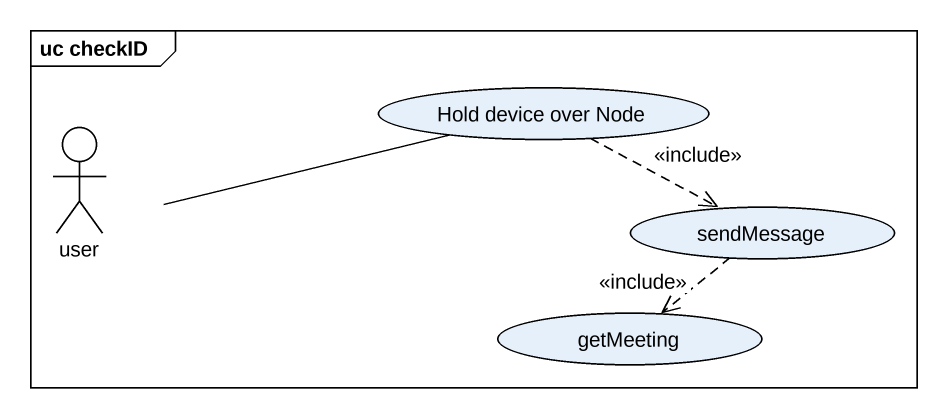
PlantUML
@startuml
mainframe uc checkID
usecase "Hold device over Node" as Hold_device_over_Node
actor user
usecase sendMessage
usecase getMeeting
Hold_device_over_Node .right.> sendMessage : <<include>>
user -right- Hold_device_over_Node
sendMessage ..> getMeeting : <<include>>
@enduml
